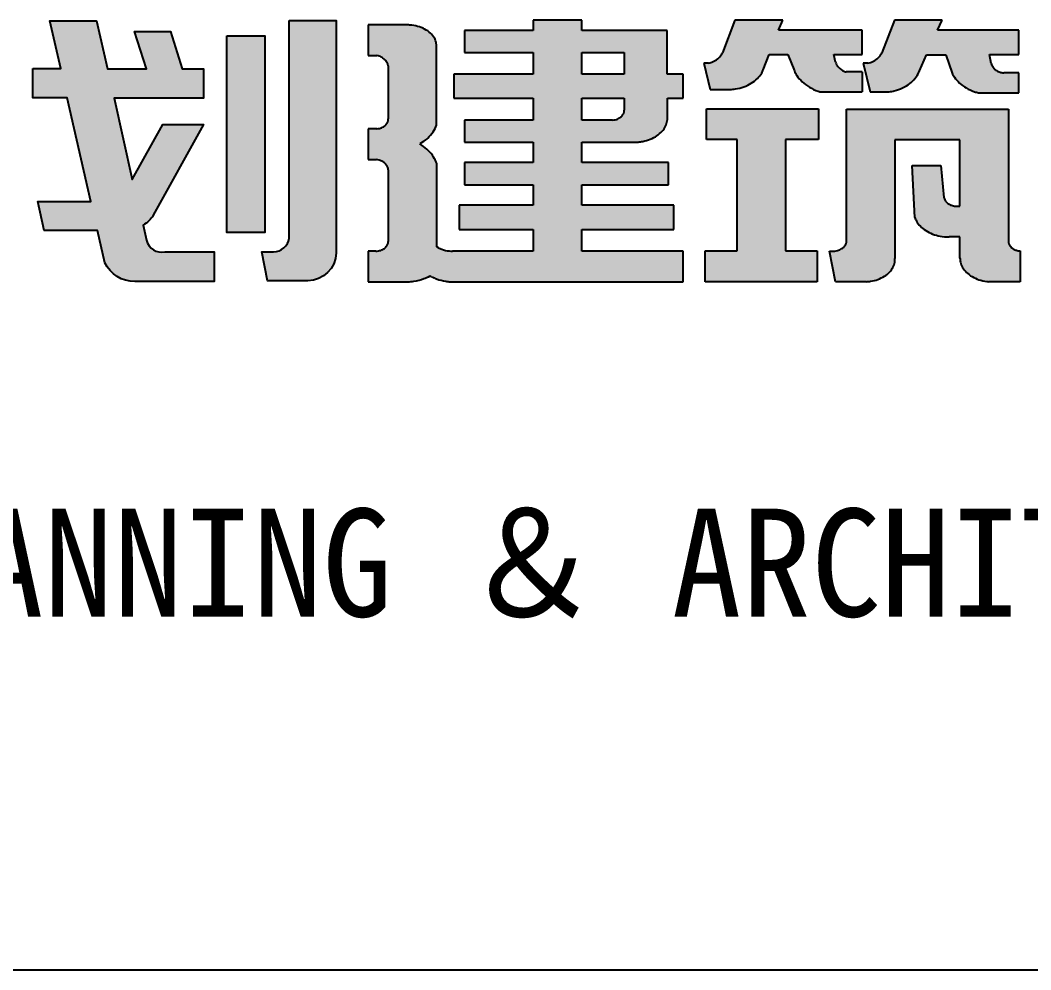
# Model space of a CAD drawing. Header units: millimetres. Extents: x 493081 to 494254, y 3431492 to 3432651.
# Drawn here: x 494070.39 to 494079.27, y 3432272.16 to 3432280.51 of the extents above; entities that cross this region are included whole.
import ezdxf
from ezdxf.enums import TextEntityAlignment as Align

# ---------------------------------------------------------------- set-up
doc = ezdxf.new("R2010")
doc.units = ezdxf.units.MM
doc.header["$LTSCALE"] = 300
doc.layers.add('WALL', color=6, linetype='Continuous')
doc.layers.add('图框', color=137, linetype='Continuous')
doc.styles.add('图框艺术体', font='simhei.ttf', dxfattribs={"width": 0.9})

# ---------------------------------------------------------------- blocks, each defined once
blk = doc.blocks.new('A1')
h = blk.add_hatch(color=0)
h.dxf.hatch_style = 1
edge = h.paths.add_edge_path()
edge.add_line((499907.9, 391799.8), (499804.7, 391799.8))
edge.add_line((499804.7, 391799.8), (499804.7, 391812.9))
edge.add_line((499804.7, 391812.9), (499746.3, 391812.9))
edge.add_line((499746.3, 391812.9), (499746.3, 391799.8))
edge.add_line((499746.3, 391799.8), (499663.1, 391799.8))
edge.add_line((499663.1, 391799.8), (499663.1, 391771.4))
edge.add_line((499663.1, 391771.4), (499746.3, 391771.4))
edge.add_line((499746.3, 391771.4), (499746.3, 391743.2))
edge.add_line((499746.3, 391743.2), (499650.3, 391743.2))
edge.add_line((499650.3, 391743.2), (499650.3, 391712))
edge.add_line((499650.3, 391712), (499746.3, 391712))
edge.add_line((499746.3, 391712), (499746.3, 391683.8))
edge.add_line((499746.3, 391683.8), (499663.3, 391683.8))
edge.add_line((499663.3, 391683.8), (499663.3, 391655.4))
edge.add_line((499663.3, 391655.4), (499746.3, 391655.4))
edge.add_line((499746.3, 391655.4), (499746.3, 391628.7))
edge.add_line((499746.3, 391628.7), (499663.1, 391628.7))
edge.add_line((499663.1, 391628.7), (499663.1, 391600.1))
edge.add_line((499663.1, 391600.1), (499746.3, 391600.1))
edge.add_line((499746.3, 391600.1), (499746.3, 391573.5))
edge.add_line((499746.3, 391573.5), (499656.7, 391573.5))
edge.add_line((499656.7, 391573.5), (499656.7, 391542.2))
edge.add_line((499656.7, 391542.2), (499746.3, 391542.2))
edge.add_line((499746.3, 391542.2), (499746.3, 391514.1))
edge.add_line((499746.3, 391514.1), (499648.9, 391514.1))
edge.add_spline(control_points=[(499648.9, 391514.1), (499647.5, 391514.1), (499646.2, 391514.2), (499641.7, 391514.7), (499638.7, 391515.4), (499634.4, 391517.1), (499633, 391517.8), (499631.7, 391518.5)], knot_values=[0.951371, 0.951371, 0.951371, 0.951371, 1.090703, 1.090703, 1.408925, 1.408925, 1.574417, 1.574417, 1.574417, 1.574417], degree=3, periodic=0)
edge.add_line((499631.7, 391518.5), (499629.7, 391519.8))
edge.add_line((499629.7, 391519.8), (499629.7, 391627.7))
edge.add_spline(control_points=[(499629.7, 391627.7), (499629, 391629.7), (499628.2, 391631.7), (499625.7, 391636.7), (499623.6, 391639.8), (499619, 391645.1), (499616.4, 391647.5), (499613.6, 391649.7)], knot_values=[3.391104, 3.391104, 3.391104, 3.391104, 3.526235, 3.526235, 3.74708, 3.74708, 3.945294, 3.945294, 3.945294, 3.945294], degree=3, periodic=0)
edge.add_line((499613.6, 391649.7), (499609.5, 391653))
edge.add_line((499609.5, 391653), (499613.7, 391656.1))
edge.add_spline(control_points=[(499613.7, 391656.1), (499615.6, 391657.4), (499617.3, 391658.9), (499621.4, 391662.9), (499623.6, 391665.6), (499627.2, 391671.3), (499628.6, 391674.2), (499629.5, 391677.4), (499629.6, 391677.6), (499629.6, 391677.7)], knot_values=[2.311832, 2.311832, 2.311832, 2.311832, 2.450793, 2.450793, 2.675986, 2.675986, 2.901179, 2.901179, 2.912092, 2.912092, 2.912092, 2.912092], degree=3, periodic=0)
edge.add_line((499629.6, 391677.7), (499629.6, 391776))
edge.add_spline(control_points=[(499629.6, 391776), (499629.6, 391778.2), (499629.5, 391779.9), (499629.3, 391783.6), (499628.8, 391786), (499626.8, 391790.6), (499625.3, 391792.8), (499621.7, 391796.9), (499619.6, 391798.7), (499614.6, 391802), (499611.9, 391803.3), (499606, 391805.4), (499602.8, 391806.2), (499597.8, 391806.8), (499596, 391806.9), (499594.2, 391806.9)], knot_values=[-0.099464, -0.099464, -0.099464, -0.099464, 0.07948, 0.07948, 0.34792, 0.34792, 0.61636, 0.61636, 0.884801, 0.884801, 1.153241, 1.153241, 1.421681, 1.421681, 1.570955, 1.570955, 1.570955, 1.570955], degree=3, periodic=0)
edge.add_line((499594.2, 391806.9), (499547, 391806.9))
edge.add_line((499547, 391806.9), (499547, 391767.2))
edge.add_line((499547, 391767.2), (499557.3, 391767.2))
edge.add_spline(control_points=[(499557.3, 391767.2), (499559.8, 391766.8), (499561.5, 391766.1), (499564.3, 391764.5), (499565.6, 391763.4), (499568.1, 391761), (499569.1, 391759.7), (499570.4, 391757.3), (499570.8, 391756.4), (499571.3, 391754.2)], knot_values=[3.386552, 3.386552, 3.386552, 3.386552, 3.627015, 3.627015, 3.904526, 3.904526, 4.182037, 4.182037, 4.349186, 4.349186, 4.349186, 4.349186], degree=3, periodic=0)
edge.add_line((499571.3, 391754.2), (499571.3, 391684.6))
edge.add_spline(control_points=[(499571.3, 391685.3), (499571.3, 391685.2), (499571.3, 391685), (499571.2, 391683.7), (499571, 391682.6), (499570.2, 391680.3), (499569.5, 391679.1), (499567.9, 391677), (499566.8, 391676), (499564.1, 391674.2), (499562.4, 391673.4), (499559.6, 391672.8), (499558.6, 391672.6), (499557.4, 391672.6)], knot_values=[-1.4875, -1.4875, -1.4875, -1.4875, -1.436354, -1.436354, -1.196219, -1.196219, -0.898229, -0.898229, -0.60024, -0.60024, -0.187336, -0.187336, 0.019116, 0.019116, 0.019116, 0.019116], degree=3, periodic=0)
edge.add_line((499557.4, 391672.6), (499546.9, 391672.6))
edge.add_line((499546.9, 391672.6), (499546.9, 391632.7))
edge.add_line((499546.9, 391632.7), (499557.2, 391632.7))
edge.add_spline(control_points=[(499557.2, 391632.7), (499559.5, 391632.3), (499561, 391631.8), (499563.7, 391630.6), (499564.9, 391629.8), (499567, 391628.1), (499568, 391627.1), (499569.6, 391624.9), (499570.2, 391623.7), (499571, 391621.6), (499571.2, 391620.8), (499571.3, 391619.4)], knot_values=[0.098321, 0.098321, 0.098321, 0.098321, 0.387888, 0.387888, 0.647728, 0.647728, 0.907568, 0.907568, 1.167408, 1.167408, 1.336231, 1.336231, 1.336231, 1.336231], degree=3, periodic=0)
edge.add_line((499571.3, 391619.4), (499571.3, 391526.7))
edge.add_spline(control_points=[(499571.3, 391526.7), (499571.2, 391525.3), (499571, 391524), (499569.9, 391521.4), (499569.1, 391520.2), (499567.2, 391518.1), (499566.1, 391517.1), (499563.1, 391515.4), (499561.3, 391514.8), (499558.4, 391514.3), (499557.5, 391514.2), (499556.4, 391514.2)], knot_values=[1.586368, 1.586368, 1.586368, 1.586368, 1.872585, 1.872585, 2.185501, 2.185501, 2.498416, 2.498416, 2.9093, 2.9093, 3.114742, 3.114742, 3.114742, 3.114742], degree=3, periodic=0)
edge.add_line((499556.4, 391514.2), (499547, 391514.2))
edge.add_line((499547, 391514.2), (499547, 391474.4))
edge.add_line((499547, 391474.4), (499594.9, 391474.4))
edge.add_spline(control_points=[(499594.9, 391474.4), (499597.3, 391474.5), (499599.8, 391474.8), (499606.4, 391476), (499610.5, 391477.1), (499616.3, 391479.4), (499618.2, 391480.2), (499619.9, 391481.1)], knot_values=[1.6576, 1.6576, 1.6576, 1.6576, 1.78893, 1.78893, 2.017153, 2.017153, 2.129372, 2.129372, 2.129372, 2.129372], degree=3, periodic=0)
edge.add_line((499619.9, 391481.1), (499621.7, 391482))
edge.add_line((499621.7, 391482), (499623.6, 391481))
edge.add_spline(control_points=[(499623.6, 391481), (499625.5, 391480), (499627.5, 391479), (499633.1, 391476.8), (499636.8, 391475.8), (499642.4, 391474.8), (499644.3, 391474.5), (499646.2, 391474.4)], knot_values=[0.97232, 0.97232, 0.97232, 0.97232, 1.112941, 1.112941, 1.348801, 1.348801, 1.463491, 1.463491, 1.463491, 1.463491], degree=3, periodic=0)
edge.add_line((499646.2, 391474.4), (499927, 391474.4))
edge.add_line((499927, 391474.4), (499927, 391514.1))
edge.add_line((499927, 391514.1), (499804.7, 391514.1))
edge.add_line((499804.7, 391514.1), (499804.7, 391542.2))
edge.add_line((499804.7, 391542.2), (499916, 391542.2))
edge.add_line((499916, 391542.2), (499916, 391573.5))
edge.add_line((499916, 391573.5), (499804.7, 391573.5))
edge.add_line((499804.7, 391573.5), (499804.7, 391600.1))
edge.add_line((499804.7, 391600.1), (499909.6, 391600.1))
edge.add_line((499909.6, 391600.1), (499909.6, 391628.7))
edge.add_line((499909.6, 391628.7), (499804.7, 391628.7))
edge.add_line((499804.7, 391628.7), (499804.7, 391655.4))
edge.add_line((499804.7, 391655.4), (499872.8, 391655.4))
edge.add_spline(control_points=[(499872.8, 391655.4), (499874.6, 391655.6), (499876.5, 391655.8), (499881.5, 391656.8), (499884.6, 391657.8), (499890.3, 391660.3), (499893, 391661.8), (499897.8, 391665.2), (499899.8, 391667.2), (499903.4, 391671.3), (499904.8, 391673.6), (499906.9, 391678.2), (499907.6, 391680.6), (499908, 391684.1), (499908.1, 391685.2), (499908.1, 391686.3)], knot_values=[-1.462334, -1.462334, -1.462334, -1.462334, -1.321738, -1.321738, -1.078276, -1.078276, -0.834814, -0.834814, -0.591353, -0.591353, -0.347891, -0.347891, -0.104429, -0.104429, 0.00471, 0.00471, 0.00471, 0.00471], degree=3, periodic=0)
edge.add_line((499908.1, 391686.3), (499908.1, 391712))
edge.add_line((499908.1, 391712), (499927.1, 391712))
edge.add_line((499927.1, 391712), (499927.1, 391743.2))
edge.add_line((499927.1, 391743.2), (499907.9, 391743.2))
edge.add_line((499907.9, 391743.2), (499907.9, 391799.8))
h.paths.add_polyline_path([(499804.7, 391771.4), (499856, 391771.4), (499856, 391743.2), (499804.7, 391743.2)], flags=16)
edge = h.paths.add_edge_path(flags=16)
edge.add_line((499804.7, 391712), (499856, 391712))
edge.add_line((499856, 391712), (499856, 391696.4))
edge.add_spline(control_points=[(499856, 391696.4), (499856, 391695.1), (499855.8, 391693.9), (499854.9, 391691.5), (499854.2, 391690.3), (499852.5, 391688.2), (499851.5, 391687.3), (499848.8, 391685.4), (499847, 391684.7), (499844.2, 391684), (499843.3, 391683.9), (499842, 391683.8)], knot_values=[1.651, 1.651, 1.651, 1.651, 1.918465, 1.918465, 2.217067, 2.217067, 2.515668, 2.515668, 2.928565, 2.928565, 3.135013, 3.135013, 3.135013, 3.135013], degree=3, periodic=0)
edge.add_line((499842, 391683.8), (499804.7, 391683.8))
edge.add_line((499804.7, 391683.8), (499804.7, 391712))
at = {"layer": 'WALL', "color": 0}
for p, q in [((499804.7, 391812.9), (499746.3, 391812.9)), ((499746.3, 391812.9), (499746.3, 391799.8)), ((499804.7, 391799.8), (499804.7, 391812.9)), ((499594.2, 391806.9), (499547, 391806.9)), ((499547, 391806.9), (499547, 391767.2)), ((499746.3, 391799.8), (499663.1, 391799.8)), ((499663.1, 391799.8), (499663.1, 391771.4)), ((499907.9, 391799.8), (499804.7, 391799.8)), ((499907.9, 391743.2), (499907.9, 391799.8)), ((499629.6, 391677.7), (499629.6, 391776)), ((499547, 391767.2), (499557.3, 391767.2)), ((499663.1, 391771.4), (499746.3, 391771.4)), ((499746.3, 391771.4), (499746.3, 391743.2)), ((499804.7, 391771.4), (499856, 391771.4)), ((499804.7, 391743.2), (499804.7, 391771.4)), ((499856, 391771.4), (499856, 391743.2)), ((499571.3, 391754.2), (499571.3, 391685.3)), ((499746.3, 391743.2), (499650.3, 391743.2)), ((499650.3, 391743.2), (499650.3, 391712)), ((499856, 391743.2), (499804.7, 391743.2)), ((499927.1, 391743.2), (499907.9, 391743.2)), ((499927.1, 391712), (499927.1, 391743.2)), ((499650.3, 391712), (499746.3, 391712)), ((499746.3, 391712), (499746.3, 391683.8)), ((499804.7, 391683.8), (499804.7, 391712)), ((499804.7, 391712), (499856, 391712)), ((499856, 391712), (499856, 391696.4)), ((499908.1, 391686.3), (499908.1, 391712)), ((499908.1, 391712), (499927.1, 391712)), ((499746.3, 391683.8), (499663.3, 391683.8)), ((499663.3, 391683.8), (499663.3, 391655.4)), ((499842, 391683.8), (499804.7, 391683.8)), ((499557.4, 391672.6), (499546.9, 391672.6)), ((499546.9, 391672.6), (499546.9, 391632.7)), ((499613.7, 391656.1), (499609.5, 391653)), ((499613.6, 391649.7), (499609.5, 391653)), ((499663.3, 391655.4), (499746.3, 391655.4)), ((499746.3, 391655.4), (499746.3, 391628.7)), ((499804.7, 391628.7), (499804.7, 391655.4)), ((499804.7, 391655.4), (499872.8, 391655.4)), ((499546.9, 391632.7), (499557.2, 391632.7)), ((499746.3, 391628.7), (499663.1, 391628.7)), ((499663.1, 391628.7), (499663.1, 391600.1)), ((499909.6, 391628.7), (499804.7, 391628.7)), ((499909.6, 391600.1), (499909.6, 391628.7)), ((499571.3, 391619.4), (499571.3, 391526.7)), ((499629.7, 391519.8), (499629.7, 391627.7)), ((499663.1, 391600.1), (499746.3, 391600.1)), ((499746.3, 391600.1), (499746.3, 391573.5)), ((499804.7, 391573.5), (499804.7, 391600.1)), ((499804.7, 391600.1), (499909.6, 391600.1)), ((499746.3, 391573.5), (499656.7, 391573.5)), ((499656.7, 391573.5), (499656.7, 391542.2)), ((499916, 391573.5), (499804.7, 391573.5)), ((499916, 391542.2), (499916, 391573.5)), ((499656.7, 391542.2), (499746.3, 391542.2)), ((499746.3, 391542.2), (499746.3, 391514.1)), ((499804.7, 391514.1), (499804.7, 391542.2)), ((499804.7, 391542.2), (499916, 391542.2)), ((499631.7, 391518.5), (499629.7, 391519.8)), ((499556.4, 391514.2), (499547, 391514.2)), ((499547, 391514.2), (499547, 391474.4)), ((499746.3, 391514.1), (499648.9, 391514.1)), ((499927, 391514.1), (499804.7, 391514.1)), ((499927, 391474.4), (499927, 391514.1)), ((499619.9, 391481.1), (499621.7, 391482)), ((499623.6, 391481), (499621.7, 391482)), ((499547, 391474.4), (499594.9, 391474.4)), ((499646.2, 391474.4), (499927, 391474.4))]:
    blk.add_line(p, q, dxfattribs=at)
for points, knots in [([(499629.6, 391776), (499629.6, 391778.2), (499629.5, 391779.9), (499629.3, 391783.6), (499628.8, 391786), (499626.8, 391790.6), (499625.3, 391792.8), (499621.7, 391796.9), (499619.6, 391798.7), (499614.6, 391802), (499611.9, 391803.3), (499606, 391805.4), (499602.8, 391806.2), (499597.8, 391806.8), (499596, 391806.9), (499594.2, 391806.9)], [-0.099464, -0.099464, -0.099464, -0.099464, 0.07948, 0.07948, 0.34792, 0.34792, 0.61636, 0.61636, 0.884801, 0.884801, 1.153241, 1.153241, 1.421681, 1.421681, 1.570955, 1.570955, 1.570955, 1.570955]), ([(499571.3, 391754.2), (499570.8, 391756.4), (499570.4, 391757.3), (499569.1, 391759.7), (499568.1, 391761), (499565.6, 391763.4), (499564.3, 391764.5), (499561.5, 391766.1), (499559.8, 391766.8), (499557.3, 391767.2)], [3.3865517, 3.3865517, 3.3865517, 3.3865517, 3.5537011, 3.5537011, 3.831212, 3.831212, 4.1087229, 4.1087229, 4.3491863, 4.3491863, 4.3491863, 4.3491863]), ([(499842, 391683.8), (499843.3, 391683.9), (499844.2, 391684), (499847, 391684.7), (499848.8, 391685.4), (499851.5, 391687.3), (499852.5, 391688.2), (499854.2, 391690.3), (499854.9, 391691.5), (499855.8, 391693.9), (499856, 391695.1), (499856, 391696.4)], [1.651, 1.651, 1.651, 1.651, 1.857448, 1.857448, 2.270345, 2.270345, 2.568947, 2.568947, 2.867548, 2.867548, 3.135013, 3.135013, 3.135013, 3.135013]), ([(499557.4, 391672.6), (499558.6, 391672.6), (499559.6, 391672.8), (499562.4, 391673.4), (499564.1, 391674.2), (499566.8, 391676), (499567.9, 391677), (499569.5, 391679.1), (499570.2, 391680.3), (499571, 391682.6), (499571.2, 391683.7), (499571.3, 391685), (499571.3, 391685.2), (499571.3, 391685.3)], [-1.4875, -1.4875, -1.4875, -1.4875, -1.281048, -1.281048, -0.868144, -0.868144, -0.570155, -0.570155, -0.272165, -0.272165, -0.032031, -0.032031, 0.019116, 0.019116, 0.019116, 0.019116]), ([(499613.7, 391656.1), (499615.6, 391657.4), (499617.3, 391658.9), (499621.4, 391662.9), (499623.6, 391665.6), (499627.2, 391671.3), (499628.6, 391674.2), (499629.5, 391677.4), (499629.6, 391677.6), (499629.6, 391677.7)], [2.3118325, 2.3118325, 2.3118325, 2.3118325, 2.450793, 2.450793, 2.6759858, 2.6759858, 2.9011785, 2.9011785, 2.9120922, 2.9120922, 2.9120922, 2.9120922]), ([(499872.8, 391655.4), (499874.6, 391655.6), (499876.5, 391655.8), (499881.5, 391656.8), (499884.6, 391657.8), (499890.3, 391660.3), (499893, 391661.8), (499897.8, 391665.2), (499899.8, 391667.2), (499903.4, 391671.3), (499904.8, 391673.6), (499906.9, 391678.2), (499907.6, 391680.6), (499908, 391684.1), (499908.1, 391685.2), (499908.1, 391686.3)], [-1.462334, -1.462334, -1.462334, -1.462334, -1.321738, -1.321738, -1.078276, -1.078276, -0.834814, -0.834814, -0.591353, -0.591353, -0.347891, -0.347891, -0.104429, -0.104429, 0.00471, 0.00471, 0.00471, 0.00471]), ([(499629.7, 391627.7), (499629, 391629.7), (499628.2, 391631.7), (499625.7, 391636.7), (499623.6, 391639.8), (499619, 391645.1), (499616.4, 391647.5), (499613.6, 391649.7)], [3.391104, 3.391104, 3.391104, 3.391104, 3.526235, 3.526235, 3.7470799, 3.7470799, 3.9452936, 3.9452936, 3.9452936, 3.9452936]), ([(499571.3, 391619.4), (499571.2, 391620.8), (499571, 391621.6), (499570.2, 391623.7), (499569.6, 391624.9), (499568, 391627.1), (499567, 391628.1), (499564.9, 391629.8), (499563.7, 391630.6), (499561, 391631.8), (499559.5, 391632.3), (499557.2, 391632.7)], [0.098321, 0.098321, 0.098321, 0.098321, 0.267144, 0.267144, 0.526983, 0.526983, 0.786823, 0.786823, 1.046663, 1.046663, 1.336231, 1.336231, 1.336231, 1.336231]), ([(499556.4, 391514.2), (499557.5, 391514.2), (499558.4, 391514.3), (499561.3, 391514.8), (499563.1, 391515.4), (499566.1, 391517.1), (499567.2, 391518.1), (499569.1, 391520.2), (499569.9, 391521.4), (499571, 391524), (499571.2, 391525.3), (499571.3, 391526.7)], [1.586368, 1.586368, 1.586368, 1.586368, 1.79181, 1.79181, 2.202694, 2.202694, 2.51561, 2.51561, 2.828525, 2.828525, 3.114742, 3.114742, 3.114742, 3.114742]), ([(499631.7, 391518.5), (499633, 391517.8), (499634.4, 391517.1), (499638.7, 391515.4), (499641.7, 391514.7), (499646.2, 391514.2), (499647.5, 391514.1), (499648.9, 391514.1)], [0.9513715, 0.9513715, 0.9513715, 0.9513715, 1.1168633, 1.1168633, 1.4350849, 1.4350849, 1.5744167, 1.5744167, 1.5744167, 1.5744167]), ([(499594.9, 391474.4), (499597.3, 391474.5), (499599.8, 391474.8), (499606.4, 391476), (499610.5, 391477.1), (499616.3, 391479.4), (499618.2, 391480.2), (499619.9, 391481.1)], [1.6575999, 1.6575999, 1.6575999, 1.6575999, 1.7889303, 1.7889303, 2.0171527, 2.0171527, 2.1293723, 2.1293723, 2.1293723, 2.1293723]), ([(499623.6, 391481), (499625.5, 391480), (499627.5, 391479), (499633.1, 391476.8), (499636.8, 391475.8), (499642.4, 391474.8), (499644.3, 391474.5), (499646.2, 391474.4)], [0.9723197, 0.9723197, 0.9723197, 0.9723197, 1.1129409, 1.1129409, 1.3488005, 1.3488005, 1.4634912, 1.4634912, 1.4634912, 1.4634912])]:
    blk.add_open_spline(points, degree=3, knots=knots, dxfattribs=at)
blk = doc.blocks.new('A3')
h = blk.add_hatch(color=0)
h.dxf.hatch_style = 1
edge = h.paths.add_edge_path()
edge.add_line((500350.7, 391799.8), (500252.4, 391799.8))
edge.add_line((500252.4, 391799.8), (500258, 391812.9))
edge.add_line((500258, 391812.9), (500200.4, 391812.9))
edge.add_line((500200.4, 391812.9), (500185.5, 391770.8))
edge.add_spline(control_points=[(500185.5, 391770.8), (500185.1, 391769.8), (500184.7, 391769), (500183.1, 391766.3), (500181.5, 391764.5), (500177.9, 391761.4), (500175.6, 391759.8), (500172.6, 391758.4), (500171, 391757.8), (500168.4, 391757.4)], knot_values=[1.913982, 1.913982, 1.913982, 1.913982, 2.020536, 2.020536, 2.32668, 2.32668, 2.632823, 2.632823, 2.805679, 2.805679, 2.805679, 2.805679], degree=3, periodic=0)
edge.add_line((500168.4, 391757.4), (500162.8, 391757.4))
edge.add_line((500162.8, 391757.4), (500171.3, 391720.2))
edge.add_line((500171.3, 391720.2), (500194.3, 391720.2))
edge.add_spline(control_points=[(500194.3, 391720.2), (500196.3, 391720.6), (500198.4, 391721), (500203.9, 391722.5), (500207.3, 391723.8), (500213.5, 391726.9), (500216.4, 391728.8), (500221.5, 391732.9), (500223.7, 391735.2), (500227.4, 391740.2), (500228.9, 391742.8), (500230.1, 391746), (500230.3, 391746.5), (500230.6, 391747.2)], knot_values=[1.764384, 1.764384, 1.764384, 1.764384, 1.897574, 1.897574, 2.132054, 2.132054, 2.366534, 2.366534, 2.601014, 2.601014, 2.835494, 2.835494, 2.879304, 2.879304, 2.879304, 2.879304], degree=3, periodic=0)
edge.add_line((500230.6, 391747.2), (500239.1, 391768.2))
edge.add_line((500239.1, 391768.2), (500262.6, 391768.2))
edge.add_line((500262.6, 391768.2), (500270.1, 391744.5))
edge.add_spline(control_points=[(500270.1, 391744.5), (500270.9, 391742.7), (500271.8, 391740.9), (500274.5, 391736.4), (500276.6, 391733.9), (500281.4, 391729.2), (500284.1, 391727), (500290.2, 391723.3), (500293.5, 391721.7), (500298.6, 391719.8), (500300.2, 391719.3), (500301.9, 391718.8)], knot_values=[3.451972, 3.451972, 3.451972, 3.451972, 3.600856, 3.600856, 3.827268, 3.827268, 4.05368, 4.05368, 4.280091, 4.280091, 4.380903, 4.380903, 4.380903, 4.380903], degree=3, periodic=0)
edge.add_line((500301.9, 391718.8), (500350.8, 391718.8))
edge.add_line((500350.8, 391718.8), (500350.8, 391744.6))
edge.add_line((500350.8, 391744.6), (500332.6, 391744.6))
edge.add_spline(control_points=[(500332.6, 391744.6), (500330.7, 391744.9), (500329.3, 391745.2), (500326.5, 391746.2), (500325.1, 391746.9), (500322.6, 391748.5), (500321.5, 391749.4), (500319.6, 391751.6), (500318.8, 391752.9), (500317.8, 391755), (500317.5, 391755.9), (500317.3, 391757)], knot_values=[3.316736, 3.316736, 3.316736, 3.316736, 3.57267, 3.57267, 3.842338, 3.842338, 4.112006, 4.112006, 4.381674, 4.381674, 4.550841, 4.550841, 4.550841, 4.550841], degree=3, periodic=0)
edge.add_line((500317.3, 391757), (500315.4, 391768.6))
edge.add_line((500315.4, 391768.6), (500350.7, 391768.6))
edge.add_line((500350.7, 391768.6), (500350.7, 391799.8))
edge = h.paths.add_edge_path()
edge.add_line((500161.4, 391799.8), (500060.5, 391799.8))
edge.add_line((500060.5, 391799.8), (500065.7, 391812.9))
edge.add_line((500065.7, 391812.9), (500008, 391812.9))
edge.add_line((500008, 391812.9), (499993, 391770.7))
edge.add_spline(control_points=[(499993, 391770.7), (499992.6, 391769.7), (499992.2, 391769), (499990.6, 391766.3), (499989.1, 391764.5), (499985.4, 391761.3), (499983.1, 391759.8), (499980.1, 391758.4), (499978.5, 391757.8), (499976, 391757.4)], knot_values=[1.913982, 1.913982, 1.913982, 1.913982, 2.020536, 2.020536, 2.32668, 2.32668, 2.632823, 2.632823, 2.805679, 2.805679, 2.805679, 2.805679], degree=3, periodic=0)
edge.add_line((499976, 391757.4), (499970.4, 391757.4))
edge.add_line((499970.4, 391757.4), (499978.1, 391723.3))
edge.add_line((499978.1, 391723.3), (500002.4, 391723.3))
edge.add_spline(control_points=[(500002.4, 391723.3), (500004.5, 391723.4), (500006.6, 391723.6), (500012.1, 391724.6), (500015.6, 391725.5), (500022, 391727.9), (500025.1, 391729.4), (500030.6, 391733), (500033, 391735), (500037.2, 391739.5), (500039, 391741.9), (500041.1, 391745.8), (500041.8, 391747.2), (500042.3, 391748.7)], knot_values=[-1.50788, -1.50788, -1.50788, -1.50788, -1.369007, -1.369007, -1.129812, -1.129812, -0.890618, -0.890618, -0.651424, -0.651424, -0.41223, -0.41223, -0.277533, -0.277533, -0.277533, -0.277533], degree=3, periodic=0)
edge.add_line((500042.3, 391748.7), (500049.2, 391768.4))
edge.add_line((500049.2, 391768.4), (500071.9, 391768.4))
edge.add_line((500071.9, 391768.4), (500079.8, 391747.2))
edge.add_spline(control_points=[(500079.8, 391747.2), (500080.6, 391745.2), (500081.6, 391743.2), (500084.5, 391738.4), (500086.7, 391735.7), (500091.8, 391730.6), (500094.8, 391728.3), (500101.2, 391724.2), (500104.7, 391722.4), (500109.2, 391720.7), (500109.9, 391720.5), (500110.6, 391720.2)], knot_values=[0.307077, 0.307077, 0.307077, 0.307077, 0.45571, 0.45571, 0.678464, 0.678464, 0.901218, 0.901218, 1.123971, 1.123971, 1.165393, 1.165393, 1.165393, 1.165393], degree=3, periodic=0)
edge.add_line((500110.6, 391720.2), (500161.4, 391720.2))
edge.add_line((500161.4, 391720.2), (500161.4, 391746))
edge.add_line((500161.4, 391746), (500142.1, 391746))
edge.add_line((500142.1, 391746), (500141.3, 391746.2))
edge.add_spline(control_points=[(500141.3, 391746.2), (500140.1, 391746.7), (500139, 391747.2), (500136.4, 391748.8), (500135, 391749.9), (500132.6, 391752.3), (500131.6, 391753.7), (500130.3, 391756.2), (500130, 391757.1), (500129.6, 391758.4)], knot_values=[0.222137, 0.222137, 0.222137, 0.222137, 0.413997, 0.413997, 0.686434, 0.686434, 0.958872, 0.958872, 1.124615, 1.124615, 1.124615, 1.124615], degree=3, periodic=0)
edge.add_line((500129.6, 391758.4), (500127.5, 391768.6))
edge.add_line((500127.5, 391768.6), (500161.4, 391768.6))
edge.add_line((500161.4, 391768.6), (500161.4, 391799.8))
h.paths.add_polyline_path([(500108.9, 391698), (499973.7, 391698), (499973.7, 391658.3), (500010.7, 391658.3), (500010.7, 391514.2), (499972.2, 391514.2), (499972.2, 391474.4), (500107.3, 391474.4), (500107.3, 391514.2), (500069.2, 391514.2), (500069.2, 391658.3), (500108.9, 391658.3)])
h = blk.add_hatch(color=0)
h.dxf.hatch_style = 1
edge = h.paths.add_edge_path()
edge.add_line((500338, 391697.9), (500142.8, 391697.9))
edge.add_line((500142.8, 391697.9), (500142.8, 391527.1))
edge.add_spline(control_points=[(500142.8, 391527.1), (500142.8, 391526), (500142.6, 391524.9), (500141.8, 391522.5), (500141.1, 391521.2), (500139.4, 391519), (500138.3, 391518), (500135.6, 391516.1), (500133.7, 391515.2), (500130.8, 391514.4), (500129.8, 391514.3), (500128.5, 391514.1)], knot_values=[1.689657, 1.689657, 1.689657, 1.689657, 1.921913, 1.921913, 2.215497, 2.215497, 2.509081, 2.509081, 2.91287, 2.91287, 3.114764, 3.114764, 3.114764, 3.114764], degree=3, periodic=0)
edge.add_line((500128.5, 391514.1), (500122, 391514.1))
edge.add_line((500122, 391514.1), (500129.3, 391474.4))
edge.add_line((500129.3, 391474.4), (500166.4, 391474.4))
edge.add_spline(control_points=[(500166.4, 391474.4), (500168.2, 391474.5), (500170, 391474.7), (500174.9, 391475.5), (500177.8, 391476.3), (500183.4, 391478.5), (500186, 391479.9), (500190.7, 391483), (500192.8, 391484.8), (500196.3, 391488.7), (500197.7, 391490.8), (500199.8, 391495.2), (500200.5, 391497.5), (500201.1, 391501.3), (500201.2, 391502.8), (500201.2, 391504.5)], knot_values=[-1.508267, -1.508267, -1.508267, -1.508267, -1.363988, -1.363988, -1.116733, -1.116733, -0.869479, -0.869479, -0.622224, -0.622224, -0.374969, -0.374969, -0.127714, -0.127714, 0.036897, 0.036897, 0.036897, 0.036897], degree=3, periodic=0)
edge.add_line((500201.2, 391504.5), (500201.2, 391658.2))
edge.add_line((500201.2, 391658.2), (500279.6, 391658.2))
edge.add_line((500279.6, 391658.2), (500279.6, 391572.1))
edge.add_line((500279.6, 391572.1), (500275.6, 391572.1))
edge.add_spline(control_points=[(500275.6, 391572.1), (500273.8, 391572.2), (500272.1, 391572.4), (500269.2, 391573.4), (500267.9, 391573.9), (500265.6, 391575.3), (500264.5, 391576.2), (500262.6, 391578.1), (500261.9, 391579.2), (500260.9, 391581.2), (500260.6, 391581.9), (500260.3, 391583.4)], knot_values=[0.20109, 0.20109, 0.20109, 0.20109, 0.544031, 0.544031, 0.820735, 0.820735, 1.097439, 1.097439, 1.374144, 1.374144, 1.546793, 1.546793, 1.546793, 1.546793], degree=3, periodic=0)
edge.add_line((500260.3, 391583.4), (500256.4, 391624.8))
edge.add_line((500256.4, 391624.8), (500221.8, 391624.8))
edge.add_line((500221.8, 391624.8), (500225.3, 391557.4))
edge.add_spline(control_points=[(500225.3, 391557.4), (500225.8, 391555.8), (500226.4, 391554.3), (500228.4, 391550.5), (500229.9, 391548.2), (500233.7, 391544.1), (500235.9, 391542.2), (500240.8, 391538.8), (500243.6, 391537.3), (500249.5, 391534.9), (500252.6, 391533.9), (500259.1, 391532.7), (500262.4, 391532.4), (500265.9, 391532.4), (500266.1, 391532.4), (500266.4, 391532.4)], knot_values=[3.379943, 3.379943, 3.379943, 3.379943, 3.530851, 3.530851, 3.766765, 3.766765, 4.002678, 4.002678, 4.238592, 4.238592, 4.474506, 4.474506, 4.710419, 4.710419, 4.724802, 4.724802, 4.724802, 4.724802], degree=3, periodic=0)
edge.add_line((500266.4, 391532.4), (500279.6, 391532.4))
edge.add_line((500279.6, 391532.4), (500279.6, 391505.1))
edge.add_spline(control_points=[(500279.6, 391505.1), (500279.6, 391503.3), (500279.8, 391501.6), (500280.6, 391497.5), (500281.5, 391495.1), (500284, 391490.6), (500285.6, 391488.4), (500289.4, 391484.4), (500291.7, 391482.6), (500296.8, 391479.4), (500299.6, 391478.1), (500305.5, 391475.9), (500308.7, 391475.2), (500312.8, 391474.6), (500313.7, 391474.5), (500314.6, 391474.4)], knot_values=[3.131879, 3.131879, 3.131879, 3.131879, 3.305709, 3.305709, 3.552873, 3.552873, 3.800037, 3.800037, 4.047201, 4.047201, 4.294365, 4.294365, 4.541528, 4.541528, 4.608959, 4.608959, 4.608959, 4.608959], degree=3, periodic=0)
edge.add_line((500314.6, 391474.4), (500352.3, 391474.4))
edge.add_line((500352.3, 391474.4), (500352.3, 391514.1))
edge.add_spline(control_points=[(500352.2, 391514.2), (500350.4, 391514.3), (500349, 391514.6), (500346.5, 391515.5), (500345.4, 391516), (500343.4, 391517.3), (500342.4, 391518), (500340.7, 391519.8), (500340, 391520.7), (500338.9, 391522.8), (500338.5, 391524), (500338.1, 391525.9), (500338, 391526.7), (500338, 391527.5)], knot_values=[3.131195, 3.131195, 3.131195, 3.131195, 3.414868, 3.414868, 3.665573, 3.665573, 3.916278, 3.916278, 4.166983, 4.166983, 4.417688, 4.417688, 4.588156, 4.588156, 4.588156, 4.588156], degree=3, periodic=0)
edge.add_line((500338, 391527.5), (500338, 391697.9))
at = {"layer": 'WALL', "color": 0}
for p, q in [((500008, 391812.9), (499993, 391770.7)), ((500065.7, 391812.9), (500008, 391812.9)), ((500060.5, 391799.8), (500065.7, 391812.9)), ((500200.4, 391812.9), (500185.5, 391770.8)), ((500258, 391812.9), (500200.4, 391812.9)), ((500252.4, 391799.8), (500258, 391812.9)), ((500161.4, 391799.8), (500060.5, 391799.8)), ((500161.4, 391768.6), (500161.4, 391799.8)), ((500350.7, 391799.8), (500252.4, 391799.8)), ((500350.7, 391768.6), (500350.7, 391799.8)), ((500042.3, 391748.7), (500049.2, 391768.4)), ((500049.2, 391768.4), (500071.9, 391768.4)), ((500071.9, 391768.4), (500079.8, 391747.2)), ((500129.6, 391758.4), (500127.5, 391768.6)), ((500127.5, 391768.6), (500161.4, 391768.6)), ((500230.6, 391747.2), (500239.1, 391768.2)), ((500239.1, 391768.2), (500262.6, 391768.2)), ((500262.6, 391768.2), (500270.1, 391744.5)), ((500315.4, 391768.6), (500350.7, 391768.6)), ((500317.3, 391757), (500315.4, 391768.6)), ((499976, 391757.4), (499970.4, 391757.4)), ((499970.4, 391757.4), (499978.1, 391723.3)), ((500162.8, 391757.4), (500171.3, 391720.2)), ((500168.4, 391757.4), (500162.8, 391757.4)), ((500141.3, 391746.2), (500142.1, 391746)), ((500161.4, 391746), (500142.1, 391746)), ((500161.4, 391746), (500161.4, 391720.2)), ((500350.8, 391744.6), (500332.6, 391744.6)), ((500350.8, 391718.8), (500350.8, 391744.6)), ((499978.1, 391723.3), (500002.5, 391723.3)), ((500110.6, 391720.2), (500161.4, 391720.2)), ((500171.3, 391720.2), (500194.3, 391720.2)), ((500301.9, 391718.8), (500350.8, 391718.8)), ((499973.7, 391658.3), (499973.7, 391698)), ((499973.7, 391698), (500108.9, 391698)), ((500108.9, 391698), (500108.9, 391658.3)), ((500142.8, 391527.1), (500142.8, 391697.9)), ((500142.8, 391697.9), (500338, 391697.9)), ((500338, 391697.9), (500338, 391527.5)), ((500010.7, 391658.3), (499973.7, 391658.3)), ((500010.7, 391514.2), (500010.7, 391658.3)), ((500108.9, 391658.3), (500069.2, 391658.3)), ((500069.2, 391658.3), (500069.2, 391514.2)), ((500279.6, 391658.2), (500201.2, 391658.2)), ((500201.2, 391658.2), (500201.2, 391504.5)), ((500279.6, 391572.1), (500279.6, 391658.2)), ((500221.8, 391624.8), (500256.4, 391624.8)), ((500225.3, 391557.4), (500221.8, 391624.8)), ((500256.4, 391624.8), (500260.3, 391583.4)), ((500275.6, 391572.1), (500279.6, 391572.1)), ((500279.6, 391532.4), (500266.4, 391532.4)), ((500279.6, 391505.1), (500279.6, 391532.4)), ((499972.2, 391474.4), (499972.2, 391514.2)), ((499972.2, 391514.2), (500010.7, 391514.2)), ((500069.2, 391514.2), (500107.3, 391514.2)), ((500107.3, 391514.2), (500107.3, 391474.4)), ((500129.3, 391474.4), (500122, 391514.1)), ((500122, 391514.1), (500128.5, 391514.1)), ((500352.2, 391514.2), (500352.3, 391514.2)), ((500352.3, 391514.2), (500352.3, 391474.4)), ((500107.3, 391474.4), (499972.2, 391474.4)), ((500166.4, 391474.4), (500129.3, 391474.4)), ((500352.3, 391474.4), (500314.6, 391474.4))]:
    blk.add_line(p, q, dxfattribs=at)
for points, knots in [([(499976, 391757.4), (499978.5, 391757.8), (499980.1, 391758.4), (499983.1, 391759.8), (499985.4, 391761.3), (499989.1, 391764.5), (499990.6, 391766.3), (499992.2, 391769), (499992.6, 391769.7), (499993, 391770.7)], [1.913982, 1.913982, 1.913982, 1.913982, 2.0868382, 2.0868382, 2.3929812, 2.3929812, 2.6991242, 2.6991242, 2.8056787, 2.8056787, 2.8056787, 2.8056787]), ([(500168.4, 391757.4), (500171, 391757.8), (500172.6, 391758.4), (500175.6, 391759.8), (500177.9, 391761.4), (500181.5, 391764.5), (500183.1, 391766.3), (500184.7, 391769), (500185.1, 391769.8), (500185.5, 391770.8)], [1.913982, 1.913982, 1.913982, 1.913982, 2.0868382, 2.0868382, 2.3929812, 2.3929812, 2.6991242, 2.6991242, 2.8056787, 2.8056787, 2.8056787, 2.8056787]), ([(500129.6, 391758.4), (500130, 391757.1), (500130.3, 391756.2), (500131.6, 391753.7), (500132.6, 391752.3), (500135, 391749.9), (500136.4, 391748.8), (500139, 391747.2), (500140.1, 391746.7), (500141.3, 391746.2)], [0.2221375, 0.2221375, 0.2221375, 0.2221375, 0.3878807, 0.3878807, 0.6603185, 0.6603185, 0.9327563, 0.9327563, 1.1246153, 1.1246153, 1.1246153, 1.1246153]), ([(500317.3, 391757), (500317.5, 391755.9), (500317.8, 391755), (500318.8, 391752.9), (500319.6, 391751.6), (500321.5, 391749.4), (500322.6, 391748.5), (500325.1, 391746.9), (500326.5, 391746.2), (500329.3, 391745.2), (500330.7, 391744.9), (500332.6, 391744.6)], [3.316736, 3.316736, 3.316736, 3.316736, 3.485904, 3.485904, 3.755571, 3.755571, 4.025239, 4.025239, 4.294907, 4.294907, 4.550841, 4.550841, 4.550841, 4.550841]), ([(500002.3, 391723.3), (500004.4, 391723.4), (500006.5, 391723.6), (500012.1, 391724.6), (500015.6, 391725.5), (500022, 391727.9), (500025.1, 391729.4), (500030.6, 391733), (500033, 391735), (500037.2, 391739.5), (500039, 391741.9), (500041.1, 391745.8), (500041.8, 391747.2), (500042.3, 391748.7)], [-1.509997, -1.509997, -1.509997, -1.509997, -1.369007, -1.369007, -1.129812, -1.129812, -0.890618, -0.890618, -0.651424, -0.651424, -0.41223, -0.41223, -0.277233, -0.277233, -0.277233, -0.277233]), ([(500079.8, 391747.2), (500080.6, 391745.2), (500081.6, 391743.2), (500084.5, 391738.4), (500086.7, 391735.7), (500091.8, 391730.6), (500094.8, 391728.3), (500101.2, 391724.2), (500104.7, 391722.4), (500109.2, 391720.7), (500109.9, 391720.5), (500110.6, 391720.2)], [0.3070767, 0.3070767, 0.3070767, 0.3070767, 0.45571, 0.45571, 0.6784638, 0.6784638, 0.9012176, 0.9012176, 1.1239714, 1.1239714, 1.1653927, 1.1653927, 1.1653927, 1.1653927]), ([(500194.3, 391720.2), (500196.3, 391720.6), (500198.4, 391721), (500203.9, 391722.5), (500207.3, 391723.8), (500213.5, 391726.9), (500216.4, 391728.8), (500221.5, 391732.9), (500223.7, 391735.2), (500227.4, 391740.2), (500228.9, 391742.8), (500230.1, 391746), (500230.3, 391746.5), (500230.6, 391747.2)], [1.764384, 1.764384, 1.764384, 1.764384, 1.897574, 1.897574, 2.132054, 2.132054, 2.366534, 2.366534, 2.601014, 2.601014, 2.835494, 2.835494, 2.879304, 2.879304, 2.879304, 2.879304]), ([(500270.1, 391744.5), (500270.9, 391742.7), (500271.8, 391740.9), (500274.5, 391736.4), (500276.6, 391733.9), (500281.4, 391729.2), (500284.1, 391727), (500290.2, 391723.3), (500293.5, 391721.7), (500298.6, 391719.8), (500300.2, 391719.3), (500301.9, 391718.8)], [3.4519724, 3.4519724, 3.4519724, 3.4519724, 3.6008559, 3.6008559, 3.8272677, 3.8272677, 4.0536795, 4.0536795, 4.2800914, 4.2800914, 4.380903, 4.380903, 4.380903, 4.380903]), ([(500260.3, 391583.4), (500260.6, 391581.9), (500260.9, 391581.2), (500261.9, 391579.2), (500262.6, 391578.1), (500264.5, 391576.2), (500265.6, 391575.3), (500267.9, 391573.9), (500269.2, 391573.4), (500272.1, 391572.4), (500273.8, 391572.2), (500275.6, 391572.1)], [0.20109, 0.20109, 0.20109, 0.20109, 0.37374, 0.37374, 0.650444, 0.650444, 0.927148, 0.927148, 1.203852, 1.203852, 1.546793, 1.546793, 1.546793, 1.546793]), ([(500225.3, 391557.4), (500225.8, 391555.8), (500226.4, 391554.3), (500228.4, 391550.5), (500229.9, 391548.2), (500233.7, 391544.1), (500235.9, 391542.2), (500240.8, 391538.8), (500243.6, 391537.3), (500249.5, 391534.9), (500252.6, 391533.9), (500259.1, 391532.7), (500262.4, 391532.4), (500265.9, 391532.4), (500266.1, 391532.4), (500266.4, 391532.4)], [3.379943, 3.379943, 3.379943, 3.379943, 3.530851, 3.530851, 3.766765, 3.766765, 4.002678, 4.002678, 4.238592, 4.238592, 4.474506, 4.474506, 4.710419, 4.710419, 4.724802, 4.724802, 4.724802, 4.724802]), ([(500128.5, 391514.1), (500129.8, 391514.3), (500130.8, 391514.4), (500133.7, 391515.2), (500135.6, 391516.1), (500138.3, 391518), (500139.4, 391519), (500141.1, 391521.2), (500141.8, 391522.5), (500142.6, 391524.9), (500142.8, 391526), (500142.8, 391527.1)], [1.689657, 1.689657, 1.689657, 1.689657, 1.891551, 1.891551, 2.295339, 2.295339, 2.588923, 2.588923, 2.882507, 2.882507, 3.114764, 3.114764, 3.114764, 3.114764]), ([(500338, 391527.5), (500338, 391526.7), (500338.1, 391525.9), (500338.5, 391524), (500338.9, 391522.8), (500340, 391520.7), (500340.7, 391519.8), (500342.4, 391518), (500343.4, 391517.3), (500345.4, 391516), (500346.5, 391515.5), (500349, 391514.6), (500350.4, 391514.3), (500352.2, 391514.2)], [3.131195, 3.131195, 3.131195, 3.131195, 3.301663, 3.301663, 3.552368, 3.552368, 3.803073, 3.803073, 4.053778, 4.053778, 4.304483, 4.304483, 4.588156, 4.588156, 4.588156, 4.588156]), ([(500166.4, 391474.4), (500168.2, 391474.5), (500170, 391474.7), (500174.9, 391475.5), (500177.8, 391476.3), (500183.4, 391478.5), (500186, 391479.9), (500190.7, 391483), (500192.8, 391484.8), (500196.3, 391488.7), (500197.7, 391490.8), (500199.8, 391495.2), (500200.5, 391497.5), (500201.1, 391501.3), (500201.2, 391502.8), (500201.2, 391504.5)], [-1.508267, -1.508267, -1.508267, -1.508267, -1.363988, -1.363988, -1.116733, -1.116733, -0.869479, -0.869479, -0.622224, -0.622224, -0.374969, -0.374969, -0.127714, -0.127714, 0.036897, 0.036897, 0.036897, 0.036897]), ([(500279.6, 391505.1), (500279.6, 391503.3), (500279.8, 391501.6), (500280.6, 391497.5), (500281.5, 391495.1), (500284, 391490.6), (500285.6, 391488.4), (500289.4, 391484.4), (500291.7, 391482.6), (500296.8, 391479.4), (500299.6, 391478.1), (500305.5, 391475.9), (500308.7, 391475.2), (500312.8, 391474.6), (500313.7, 391474.5), (500314.6, 391474.4)], [3.131879, 3.131879, 3.131879, 3.131879, 3.305709, 3.305709, 3.552873, 3.552873, 3.800037, 3.800037, 4.047201, 4.047201, 4.294365, 4.294365, 4.541528, 4.541528, 4.608959, 4.608959, 4.608959, 4.608959])]:
    blk.add_open_spline(points, degree=3, knots=knots, dxfattribs=at)
blk = doc.blocks.new('目录')
at = {"layer": '图框'}
h = blk.add_hatch(color=256, dxfattribs=at)
h.dxf.hatch_style = 1
edge = h.paths.add_edge_path()
edge.add_line((379561.76, 428307.71), (379603.05, 428307.71))
edge.add_line((379603.05, 428307.71), (379603.05, 428103.5))
edge.add_arc((379577.34, 428104.54), 25.73, 271.35162, 357.69043, ccw=False)
edge.add_line((379577.95, 428078.81), (379542.65, 428078.81))
edge.add_line((379542.65, 428078.81), (379537.54, 428104.49))
edge.add_line((379537.54, 428104.49), (379547.87, 428104.49))
edge.add_arc((379547.87, 428118.56), 14.07, 270, 350.97342)
edge.add_line((379561.76, 428116.35), (379561.76, 428307.71))
h.paths.add_polyline_path([(379506.92, 428294.24), (379540.17, 428294.24), (379540.17, 428121.27), (379506.92, 428121.27)])
edge = h.paths.add_edge_path()
edge.add_line((379336.38, 428265.42), (379361.01, 428265.42))
edge.add_line((379361.01, 428265.42), (379351.38, 428307.49))
edge.add_line((379351.38, 428307.49), (379392.35, 428307.49))
edge.add_line((379392.35, 428307.49), (379401.97, 428265.27))
edge.add_line((379401.97, 428265.27), (379436.39, 428265.27))
edge.add_line((379436.39, 428265.27), (379425.71, 428298))
edge.add_line((379425.71, 428298), (379457.44, 428298))
edge.add_line((379457.44, 428298), (379467.77, 428265.14))
edge.add_line((379467.77, 428265.14), (379486.39, 428265.14))
edge.add_line((379486.39, 428265.14), (379486.39, 428239.55))
edge.add_line((379486.39, 428239.55), (379407.88, 428239.55))
edge.add_line((379407.88, 428239.55), (379423.86, 428167.97))
edge.add_line((379423.86, 428167.97), (379450.68, 428216.28))
edge.add_line((379450.68, 428216.28), (379486.43, 428216.28))
edge.add_line((379486.43, 428216.28), (379442.32, 428136.61))
edge.add_arc((379423.52, 428147.02), 21.48, 296.95245, 331.02837, ccw=False)
edge.add_line((379433.26, 428127.87), (379436.39, 428114.53))
edge.add_arc((379449.51, 428117.61), 13.48, 193.19925, 282.70361)
edge.add_line((379452.47, 428104.46), (379495.76, 428104.46))
edge.add_line((379495.76, 428104.46), (379495.76, 428078.21))
edge.add_line((379495.76, 428078.21), (379425.99, 428078.21))
edge.add_arc((379425.99, 428107.24), 29.02, 205.48701, 270, ccw=False)
edge.add_line((379399.79, 428094.75), (379393.19, 428123.17))
edge.add_line((379393.19, 428123.17), (379346.3, 428123.17))
edge.add_line((379346.3, 428123.17), (379340.9, 428148.66))
edge.add_line((379340.9, 428148.66), (379387.3, 428148.66))
edge.add_line((379387.3, 428148.66), (379366.6, 428239.63))
edge.add_line((379366.6, 428239.63), (379336.38, 428239.63))
edge.add_line((379336.38, 428239.63), (379336.38, 428265.42))
blk.add_line((377638.71, 427473.43), (390107.62, 427473.43), dxfattribs=at)
for points in [[(379336.38, 428265.42), (379361.01, 428265.42), (379351.38, 428307.49), (379392.35, 428307.49), (379401.97, 428265.27), (379436.39, 428265.27), (379425.71, 428298), (379457.44, 428298), (379467.77, 428265.14), (379486.39, 428265.14), (379486.39, 428239.55), (379407.88, 428239.55), (379423.86, 428167.97), (379450.68, 428216.28), (379486.43, 428216.28), (379442.32, 428136.61, -0.14979), (379433.26, 428127.87), (379436.39, 428114.53, 0.411682), (379452.47, 428104.46), (379495.76, 428104.46), (379495.76, 428078.21), (379425.99, 428078.21, -0.289169), (379399.79, 428094.75), (379393.19, 428123.17), (379346.3, 428123.17), (379340.9, 428148.66), (379387.3, 428148.66), (379366.6, 428239.63), (379336.38, 428239.63)], [(379561.76, 428307.71), (379603.05, 428307.71), (379603.05, 428103.5, -0.395619), (379577.95, 428078.81), (379542.65, 428078.81), (379537.54, 428104.49), (379547.87, 428104.49, 0.368788), (379561.76, 428116.35)]]:
    blk.add_lwpolyline(points, format="xyb", close=True, dxfattribs=at)
blk.add_lwpolyline([(379506.92, 428294.24), (379540.17, 428294.24), (379540.17, 428121.27), (379506.92, 428121.27)], close=True, dxfattribs=at)
at = {"layer": '图框', "xscale": 0.728, "yscale": 0.6789999999999999, "zscale": 0.7}
for name, p in [('A1', (15960.81, 162266.9)), ('A3', (15947.35, 162267.01))]:
    blk.add_blockref(name, p, dxfattribs=at)
at = {"layer": '图框', "style": '图框艺术体', "width": 0.95}
blk.add_text('ZHEJIANG YAOHUA PLANNING ＆ ARCHITECTURAL DESIGN CO．,LTD', height=94.8024, dxfattribs=at).set_placement((379928.28, 427783.88), align=Align.CENTER)

msp = doc.modelspace()

# ---------------------------------------------------------------- block references
at = {"layer": 'WALL', "xscale": 0.01, "yscale": 0.01, "zscale": 0.01}
msp.add_blockref('目录', (490277.1384, 3427997.4299), dxfattribs=at)

doc.saveas('drawing.dxf')
